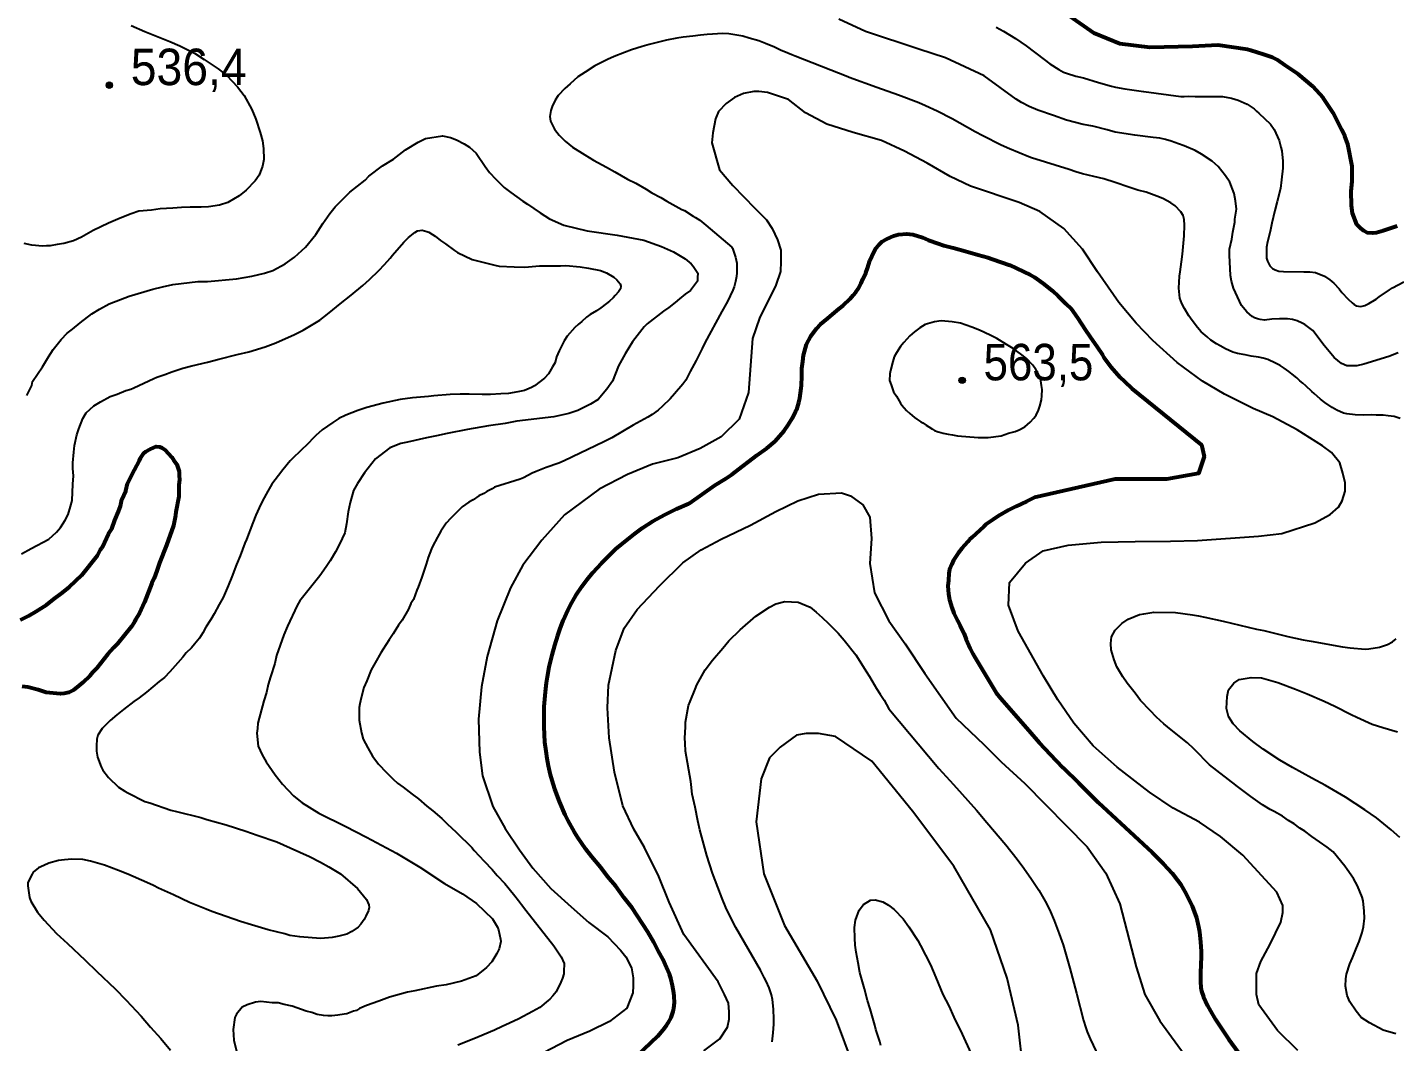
# Model space of a CAD drawing. Header units: metres. Extents: x 547833 to 556102, y 1844799 to 1850994.
# Drawn here: x 552035 to 552672, y 1847024 to 1847497 of the extents above; entities that cross this region are included whole.
import ezdxf

# ---------------------------------------------------------------- set-up
doc = ezdxf.new("R2010")
doc.units = ezdxf.units.M
doc.header["$LTSCALE"] = 6.8
for name, color, linetype, lineweight in [('1', 7, 'Continuous', 25), ('2', 7, 'Continuous', 53), ('5', 7, 'Continuous', 13)]:
    doc.layers.add(name, color=color, linetype=linetype, lineweight=lineweight)

msp = doc.modelspace()

# ---------------------------------------------------------------- hatches: boundary and pattern name
at = {"layer": '5'}
for points in [[(552074.44, 1847470.06, 1), (552071.44, 1847470.06, 1)], [(552472.13, 1847332.47, 1), (552469.13, 1847332.47, 1)]]:
    msp.add_hatch(color=256, dxfattribs=at).paths.add_polyline_path(points)

# ---------------------------------------------------------------- linework, layer by layer
at = {"layer": '1'}
for points in [[(552083.08, 1847497.84), (552089.43, 1847495.03), (552094.13, 1847493.17), (552101.23, 1847490.44), (552105.76, 1847488.37), (552112.65, 1847484.94), (552117.19, 1847482.02), (552123.71, 1847477.69), (552127.78, 1847474.61), (552132.79, 1847469.25), (552135.82, 1847465.29), (552139.44, 1847458.63), (552141.28, 1847454.25), (552143.32, 1847447.98), (552144.34, 1847444.08), (552144.83, 1847440.6), (552145.03, 1847435.46), (552144.43, 1847432.33), (552142.8, 1847428.13), (552140.9, 1847425.53), (552136.71, 1847421.13), (552133.57, 1847418.48), (552128.19, 1847415.39), (552124.31, 1847414.18), (552119.15, 1847413.31), (552115.81, 1847413.22), (552110.65, 1847413.21), (552106.67, 1847412.95), (552102.57, 1847412.77), (552096.6, 1847412.38), (552092.55, 1847411.82), (552086.78, 1847411.27), (552083.2, 1847410), (552078.06, 1847408.08), (552072.59, 1847405.74), (552068.96, 1847403.99), (552065.34, 1847402.24), (552060.04, 1847399.25), (552056.22, 1847397.48), (552051.78, 1847396.21), (552048.67, 1847395.76), (552045.3, 1847395.19), (552043.68, 1847395.1), (552041.77, 1847395.07), (552036.76, 1847395.46), (552033.31, 1847396.32)], [(552673.91, 1847345.35), (552669.6, 1847343.58), (552658.02, 1847340.06), (552654.73, 1847339.25), (552652.26, 1847339.25), (552650.07, 1847339.25), (552647.6, 1847340.33), (552644.04, 1847343.18), (552639.49, 1847348.67), (552634.18, 1847355.65), (552630.48, 1847358.5), (552629.25, 1847359.18), (552626.92, 1847360.26), (552624.73, 1847360.81), (552622.4, 1847361.08), (552620.35, 1847361.08), (552618.57, 1847361.08), (552615, 1847360.94), (552611.58, 1847360.53), (552609.66, 1847360.81), (552608.29, 1847361.08), (552606.92, 1847361.62), (552605.83, 1847362.3), (552603.36, 1847364.47), (552600.96, 1847367.36), (552597.21, 1847375.43), (552596.23, 1847378.76), (552595.73, 1847381.33), (552595.27, 1847390.79), (552595.35, 1847393.63), (552596.45, 1847398.21), (552596.89, 1847401.49), (552597.76, 1847406.24), (552597.8, 1847407.66), (552598.5, 1847412.19), (552598.05, 1847416.19), (552597.47, 1847419.56), (552595.46, 1847424.8), (552593.5, 1847427.81), (552589.98, 1847432.06), (552587.27, 1847434.59), (552582.24, 1847437.86), (552579.22, 1847439.54), (552574.11, 1847441.8), (552571.58, 1847442.72), (552568.17, 1847443.89), (552565.45, 1847444.67), (552562.78, 1847445.37), (552559.72, 1847445.63), (552551.1, 1847446.67), (552542.04, 1847448.07), (552538.27, 1847449.26), (552531.6, 1847450.94), (552527.07, 1847451.64), (552519.35, 1847453.8), (552513.29, 1847455.86), (552505.92, 1847458.43), (552501.89, 1847460.17), (552498.37, 1847461.92), (552495.85, 1847463.54), (552480.89, 1847474.38), (552462.91, 1847482.86), (552450.38, 1847486.77), (552425.53, 1847495.13), (552413.06, 1847500.86)], [(552486.46, 1847497), (552489.96, 1847495.14), (552495.58, 1847491.72), (552500.54, 1847488.33), (552508.89, 1847481.94), (552511.55, 1847480.04), (552515.66, 1847477.39), (552517.96, 1847476.17), (552519.32, 1847475.64), (552523.66, 1847474.25), (552527.19, 1847473.43), (552534.18, 1847471.28), (552540.33, 1847469.52), (552542.2, 1847469.1), (552546.56, 1847468.31), (552555.26, 1847467.07), (552555.33, 1847467.06), (552572.56, 1847464.7), (552574.16, 1847464.76), (552576.01, 1847464.85), (552579.25, 1847464.72), (552582.35, 1847464.7), (552585.07, 1847464.76), (552589.04, 1847464.71), (552592.01, 1847464.8), (552596.31, 1847464.05), (552599.28, 1847463.02), (552603.58, 1847461.15), (552606.79, 1847459.04), (552607.91, 1847457.92), (552609, 1847457.06), (552614.43, 1847451.84), (552616.07, 1847449.43), (552618.39, 1847444.24), (552619.24, 1847441.11), (552619.68, 1847439.42), (552620.1, 1847434.64), (552620.1, 1847431.29), (552619.6, 1847425.9), (552619.06, 1847421.88), (552617.53, 1847415.75), (552616.5, 1847411.67), (552615.07, 1847405.68), (552614.27, 1847401.87), (552613.08, 1847397.03), (552612.62, 1847394.49), (552612.62, 1847389.39)], [(552391.23, 1847484.19), (552389.4, 1847484.97), (552385.89, 1847486.43), (552383.14, 1847487.73), (552378.97, 1847489.49), (552375.87, 1847490.63), (552371.38, 1847491.98), (552368.3, 1847492.87), (552361.85, 1847494), (552359, 1847494.05), (552351.73, 1847493.59), (552348.66, 1847493.37), (552345.12, 1847492.84), (552340.58, 1847492.45), (552337.54, 1847491.98), (552332.7, 1847490.94), (552329.68, 1847490.23), (552324.73, 1847489.05), (552321.49, 1847488.06), (552316.47, 1847486.5), (552313.26, 1847485.27), (552308.39, 1847483.35), (552305.32, 1847482.01), (552300.87, 1847479.77), (552299.34, 1847478.98), (552294.83, 1847476.11), (552291.49, 1847473.87), (552287.77, 1847470.6), (552285.41, 1847468.47), (552282.32, 1847465.15), (552280.83, 1847463), (552279.42, 1847460.11), (552278.77, 1847458.18), (552278.34, 1847455.4), (552278.7, 1847453.33), (552280.61, 1847449.58), (552282.79, 1847446.73), (552285.47, 1847443.94), (552289.01, 1847441.11), (552294.62, 1847437.54), (552298.73, 1847435.15), (552304.81, 1847431.87), (552308.65, 1847429.71), (552314.61, 1847426.29), (552318.43, 1847424.37), (552323.33, 1847421.58), (552326, 1847419.9), (552330.08, 1847417.76), (552332.89, 1847415.97), (552339.89, 1847412.17), (552341.2, 1847411.58), (552345.2, 1847409.06), (552346.26, 1847408.43), (552348.28, 1847407.05), (552351.14, 1847404.77), (552363.19, 1847394.55), (552363.47, 1847394.05), (552364.22, 1847392.17), (552364.93, 1847389.92), (552365.5, 1847387.03), (552365.61, 1847385.24), (552365.53, 1847382.58), (552365.38, 1847380.93), (552364.99, 1847378.58), (552364.27, 1847376.05)], [(552626.71, 1847333.62), (552624.53, 1847335.35), (552623.03, 1847336.55), (552620.75, 1847338.15), (552618.87, 1847339.42), (552616.77, 1847340.42), (552613.23, 1847342.13), (552611.05, 1847342.75), (552608.76, 1847343.23), (552605.36, 1847343.72), (552602.56, 1847344.39), (552599.02, 1847344.98), (552596.84, 1847345.6), (552593.44, 1847347.2), (552590.93, 1847348.53), (552589.22, 1847349.45), (552586.66, 1847351.26), (552584.89, 1847352.67), (552582.13, 1847355.09), (552580.41, 1847357.13), (552577.82, 1847360.3), (552576.32, 1847362.61), (552574.33, 1847365.98), (552573.07, 1847368.32), (552572.17, 1847370.82), (552571.64, 1847375.47), (552572.01, 1847380.97), (552572.28, 1847382.98), (552572.97, 1847387.77), (552573.32, 1847391.28), (552573.85, 1847396.42), (552574.09, 1847399.8), (552574.27, 1847404.77), (552574.1, 1847407.36), (552573.63, 1847409.29), (552572.57, 1847411.03), (552569.9, 1847413.82), (552567.88, 1847415.21), (552564.18, 1847417.27), (552561.45, 1847418.32), (552556.42, 1847420.11), (552552.58, 1847421.16), (552548.33, 1847422.54), (552542.02, 1847424.67), (552536.73, 1847426.43), (552532.03, 1847427.51), (552526.8, 1847428.77), (552523.72, 1847429.66), (552520.51, 1847430.66), (552502.99, 1847436.16), (552501.69, 1847436.63), (552492.75, 1847440.34), (552488.77, 1847442.07), (552480.22, 1847446.37), (552476.65, 1847448.26), (552465.95, 1847454.32), (552458.94, 1847457.86), (552453.54, 1847460.45), (552450.37, 1847461.78), (552440.98, 1847465.39), (552430.79, 1847468.9), (552417.9, 1847473.64), (552417.29, 1847473.9), (552392.78, 1847483.62), (552391.23, 1847484.19)], [(552606.32, 1847319.37), (552592.96, 1847326.04), (552582.65, 1847332.15), (552570.89, 1847340.82), (552559.6, 1847350.97), (552551.8, 1847359.05), (552543.68, 1847368.78), (552533.76, 1847382.99), (552526.83, 1847393.64), (552518.09, 1847403.17), (552506.92, 1847411.13), (552497.22, 1847415.35), (552474.54, 1847422.92), (552465.06, 1847427.43), (552454.36, 1847433.62), (552443.71, 1847439.3), (552433.01, 1847444.32), (552419.86, 1847448.03), (552407.47, 1847451.82), (552397.51, 1847457.19), (552389.66, 1847463.44), (552379.93, 1847466.67), (552375.88, 1847467.14), (552373.5, 1847467.14), (552368.74, 1847466.2), (552364.45, 1847464.31), (552360.64, 1847461.48), (552357.06, 1847457.71), (552355.63, 1847454.41), (552354.44, 1847447.8), (552353.96, 1847443.09), (552357.54, 1847430.57), (552363.73, 1847423.26), (552373.98, 1847412.65), (552379.46, 1847407.23), (552382.08, 1847403.22), (552384.46, 1847398.03), (552386.13, 1847393.08), (552386.13, 1847387.89), (552385.89, 1847383.17), (552383.74, 1847376.81), (552376.14, 1847361.48), (552372.94, 1847351.9), (552370.97, 1847326.86), (552366.66, 1847314.42), (552358.24, 1847306.19), (552348.48, 1847300.67), (552338.05, 1847296.37), (552326.31, 1847293.35), (552314.63, 1847288.65), (552301.39, 1847281.69), (552285.19, 1847269.85), (552274.58, 1847257.99), (552265.77, 1847246.34), (552259.95, 1847235.81), (552253.77, 1847220.43), (552249.16, 1847203.79), (552246.48, 1847189.59), (552245.06, 1847174.62), (552245.64, 1847159.22), (552247.03, 1847148.08), (552251.77, 1847133.8), (552257.61, 1847123.55), (552264.18, 1847113.65), (552270.48, 1847105.14), (552278.82, 1847095.69), (552288.25, 1847087.01), (552296.48, 1847079.76), (552305.42, 1847073.11), (552311.34, 1847066.93), (552313.77, 1847063.71), (552316.49, 1847058.61), (552317.3, 1847054.05), (552317.3, 1847050.29), (552317.03, 1847047.07), (552314.25, 1847039.83), (552306.13, 1847033.57), (552297.02, 1847029.16), (552286.48, 1847024.71), (552275.43, 1847019.04)], [(552034.48, 1847325.36), (552036.78, 1847330.07), (552037.17, 1847331.94), (552041.86, 1847338.74), (552044.56, 1847343.5), (552046.82, 1847346.79), (552050.54, 1847351.46), (552053.24, 1847354.4), (552055.85, 1847356.31), (552059.35, 1847359.34), (552064.76, 1847363.39), (552068.35, 1847365.62), (552072.92, 1847368.16), (552078.15, 1847370.17), (552082.23, 1847371.64), (552093.19, 1847374.91), (552097.72, 1847376.03), (552102.64, 1847377.19), (552114.23, 1847378.5), (552118.67, 1847378.6), (552132.29, 1847379.74), (552139.44, 1847380.96), (552145.34, 1847382.43), (552149.24, 1847383.69), (552154.97, 1847386.76), (552159.26, 1847389.88), (552164.4, 1847394.51), (552169.19, 1847400.51), (552172.46, 1847405.54), (552175.78, 1847410.16), (552178.26, 1847413.27), (552182.42, 1847417.59), (552185.17, 1847420.13), (552192.22, 1847425.78), (552194.03, 1847427.6), (552200.37, 1847432.37), (552205.47, 1847435.58), (552211.05, 1847439.85), (552216.9, 1847443.55), (552220.36, 1847445.15), (552228.31, 1847446.46), (552232.04, 1847445.67), (552234.79, 1847444.56), (552238.44, 1847442.75), (552240.84, 1847441.2), (552244, 1847438.32), (552248.14, 1847432.12), (552250.28, 1847429.33), (552253.26, 1847426.22), (552257.13, 1847422.42), (552260.24, 1847419.94), (552265.76, 1847415.91), (552267.93, 1847414.54), (552273.85, 1847410.55), (552278.2, 1847407.81), (552284.83, 1847404.72), (552295.84, 1847402.12), (552309.83, 1847400.07), (552322.22, 1847397.83), (552330.44, 1847394.92)], [(552093.74, 1847333.29), (552095.16, 1847333.95), (552098.85, 1847335.23), (552102.06, 1847336.46), (552107.2, 1847338.16), (552111.41, 1847339.26), (552118.78, 1847340.96), (552124.08, 1847342.31), (552132.51, 1847344.5), (552137.95, 1847345.74), (552145.62, 1847348.1), (552150.62, 1847349.9), (552159.34, 1847353.87), (552163.34, 1847355.81), (552171.11, 1847360.53), (552174.64, 1847363.29), (552177.14, 1847365.3), (552180.53, 1847368.17), (552185.77, 1847372.23), (552191.09, 1847376.68), (552194.24, 1847379.52), (552198.61, 1847383.61), (552201.27, 1847386.39), (552203.91, 1847389.41), (552204.99, 1847390.77), (552210.26, 1847396.83), (552212.48, 1847399.06), (552215.44, 1847401.38), (552216.72, 1847402.14), (552218.79, 1847402.5), (552220.96, 1847401.88), (552222, 1847401.5), (552223.6, 1847400.45), (552224.94, 1847399.61), (552227.39, 1847397.65), (552229.68, 1847396.05), (552233.88, 1847392.93), (552235.35, 1847391.98), (552242.16, 1847388.79), (552244.06, 1847388.38), (552252.74, 1847386.15), (552254.79, 1847385.63), (552261.75, 1847385.43), (552266.73, 1847385.25), (552273.61, 1847385.78), (552283.27, 1847385.89), (552285.85, 1847386.06), (552292.49, 1847385.44), (552296.41, 1847384.77), (552301.99, 1847383.67), (552304.85, 1847382.51), (552308.17, 1847380.53), (552309.67, 1847379.33), (552311.12, 1847377.52), (552311.5, 1847376.32), (552311.39, 1847375.07), (552310.31, 1847373.7), (552308.76, 1847372.04), (552307.89, 1847370.95), (552306.21, 1847369.4), (552304.85, 1847368.25), (552302.11, 1847366.21), (552300.15, 1847364.87), (552297.25, 1847363.18), (552295.54, 1847361.87)], [(552330.44, 1847394.92), (552336, 1847392.31), (552341.42, 1847389.08), (552344.31, 1847386.78), (552345.24, 1847385.67), (552347.43, 1847382.48), (552347.25, 1847380.44), (552347.26, 1847378.62), (552343.89, 1847374.39), (552341.46, 1847372.7), (552338.89, 1847370.39), (552336.85, 1847368.74), (552333.88, 1847366.38), (552331.44, 1847364.69), (552323.82, 1847358.77), (552322.36, 1847357.39), (552316.87, 1847350.49), (552313.46, 1847344.85), (552310.45, 1847339.25), (552307.63, 1847332.05), (552305.02, 1847328.31), (552300.9, 1847323.6), (552297.31, 1847321.37), (552291.36, 1847318.47), (552287.28, 1847317), (552280.18, 1847315.39), (552263.01, 1847313.44), (552257.46, 1847312.4), (552249.69, 1847311.32), (552239.97, 1847309.61), (552230.48, 1847307.73), (552225.55, 1847306.56), (552220.8, 1847305.62), (552211.93, 1847303.6), (552208.96, 1847303.06), (552203.72, 1847301.05), (552197.03, 1847295.85), (552191.89, 1847289.4), (552188.62, 1847284.37), (552186.76, 1847281.13), (552185.18, 1847275.49), (552184.25, 1847271.13), (552183.47, 1847265.58), (552182.72, 1847261.45), (552180.29, 1847256.12), (552178.48, 1847252.47), (552175.91, 1847248.34), (552174.01, 1847245.49), (552171.05, 1847241.32), (552161.84, 1847229.75), (552160.47, 1847227.57), (552156.09, 1847217.97), (552154.33, 1847213.93), (552150.97, 1847204.25), (552150.18, 1847200.51), (552148.07, 1847194.21), (552147.05, 1847190.65), (552146.26, 1847186.92), (552145.07, 1847183.14), (552142.21, 1847172.71), (552142.08, 1847170.26), (552141.73, 1847168), (552142.41, 1847162.01), (552144.28, 1847157.97), (552146.07, 1847154.73), (552150.21, 1847148.53), (552153.72, 1847144.27), (552158.8, 1847138.78), (552162.8, 1847135.59), (552170.62, 1847130.81), (552182.85, 1847124.72), (552192.94, 1847119.59), (552206.94, 1847112.07), (552217.78, 1847105.61), (552229.17, 1847098), (552237.61, 1847093.09), (552244.19, 1847088.58), (552251.67, 1847081.54), (552253.94, 1847077.55), (552254.47, 1847076.39), (552255.37, 1847072.05), (552255.51, 1847070.85), (552254.67, 1847067.52), (552253.7, 1847065.38), (552251.31, 1847061.47), (552248.79, 1847058.76), (552243.96, 1847054.97), (552237.17, 1847052.38), (552230.07, 1847050.77), (552225.5, 1847050.05), (552215.43, 1847047.89), (552212.05, 1847047.31), (552203.62, 1847044.94), (552198.57, 1847043.15), (552192.93, 1847041.1), (552189.65, 1847039.71), (552188.14, 1847038.73), (552186.77, 1847038.38), (552183.66, 1847037.21), (552182.46, 1847037.08), (552179.49, 1847036.54)], [(552612.62, 1847389.39), (552613, 1847388.06), (552614.09, 1847385.78), (552615.37, 1847384.63), (552616.53, 1847383.94), (552618.26, 1847383.36), (552620.44, 1847383.17), (552629.93, 1847383.05), (552632.75, 1847383.05), (552635.38, 1847382.67), (552639.56, 1847381.06), (552642.12, 1847379.24), (552644.03, 1847377.72), (552646.43, 1847375.15), (552647.74, 1847373.43), (552650.57, 1847370.28), (552652.51, 1847368.52), (552653.46, 1847367.76), (552654.52, 1847367.14), (552655.53, 1847367), (552656.54, 1847366.87), (552658.47, 1847367.34), (552660.34, 1847368.29), (552663.71, 1847370.29), (552665.07, 1847371.43), (552669.9, 1847374.71), (552671.29, 1847375.61), (552676.56, 1847378.31)], [(552364.27, 1847376.05), (552363.69, 1847374.51), (552361.16, 1847369.27), (552358.51, 1847364.57), (552350.58, 1847349.91), (552349.42, 1847347.3), (552346.63, 1847341.65), (552343.78, 1847336.56), (552341.72, 1847332.58), (552340.35, 1847330.66), (552336.55, 1847326.11), (552334.41, 1847323.85), (552330.94, 1847320.38), (552328.95, 1847318.62), (552326.12, 1847316.57), (552324.08, 1847315.28), (552317.22, 1847311.54), (552307.2, 1847305.7), (552303.59, 1847303.83), (552285.08, 1847294.89), (552282.59, 1847293.89), (552276.59, 1847291.79), (552271.98, 1847289.96), (552270.18, 1847289.16), (552266.13, 1847287.03), (552264.48, 1847286.35), (552252.55, 1847282.65), (552251.52, 1847281.91), (552248.94, 1847280.63), (552247.55, 1847279.73), (552245.32, 1847278.61), (552242.55, 1847276.81), (552240.57, 1847275.72), (552237.47, 1847273.51), (552235.46, 1847271.54), (552232.13, 1847268.19), (552230.04, 1847265.84), (552227.6, 1847262.22), (552225.94, 1847259.31), (552223.69, 1847255.08), (552223.21, 1847253.91), (552221.56, 1847249.88), (552220.67, 1847246.81), (552219.56, 1847243.46), (552218.75, 1847240.76), (552217.04, 1847236.11), (552216.34, 1847234.67), (552214.72, 1847230.39), (552213.58, 1847228.4), (552212.39, 1847225.79), (552209.49, 1847220.75), (552207.78, 1847218.32), (552205.26, 1847214.32), (552203.47, 1847211.51), (552200.62, 1847207.1), (552199.56, 1847205.49), (552196.88, 1847200.73), (552195.01, 1847197.54), (552192.98, 1847192.47), (552191.6, 1847189.34), (552190.42, 1847184.5), (552189.74, 1847181.69), (552189.45, 1847179.93), (552189.49, 1847174.1), (552190.53, 1847168.15)], [(552295.54, 1847361.87), (552293.28, 1847359.87), (552291.57, 1847358.57), (552290, 1847357.15), (552286.5, 1847353.03), (552285.01, 1847350.88), (552282.68, 1847346.28), (552281.51, 1847343.42), (552280.81, 1847340.86), (552279.56, 1847338.73), (552277.69, 1847335.55), (552275.82, 1847333.48), (552271.15, 1847329.85), (552269.74, 1847329.19), (552266.56, 1847327.71), (552263.4, 1847327.11), (552259.03, 1847326.37), (552255.57, 1847326.22), (552250.65, 1847325.91), (552246.81, 1847325.85), (552240.72, 1847326.03), (552236.5, 1847326.04), (552231.93, 1847325.9), (552224.31, 1847325.28), (552221.76, 1847324.87), (552214.39, 1847324.28), (552208.65, 1847323.51), (552200.65, 1847321.86), (552193.07, 1847319.88), (552188.77, 1847318.4), (552183.31, 1847316.3), (552180.02, 1847314.68), (552177.25, 1847312.88), (552172.2, 1847309.33), (552169.27, 1847306.77), (552168.05, 1847305.52), (552165.6, 1847303.01), (552162.02, 1847299.63), (552158.57, 1847296.14), (552157.35, 1847294.88), (552153.85, 1847290.77), (552151.79, 1847288.18), (552148.78, 1847284.12), (552146.8, 1847280.8), (552144.33, 1847276.3), (552142.85, 1847273.03), (552141.25, 1847269.63), (552139.92, 1847266.01), (552136.95, 1847258.36), (552136.16, 1847256.53), (552133.97, 1847250.71), (552132.32, 1847246.68), (552130.13, 1847240.85), (552128.37, 1847236.68), (552126.02, 1847231.21), (552124.15, 1847228.02), (552121.79, 1847223.67), (552120.35, 1847221.02), (552117.91, 1847217.4), (552116.48, 1847214.76), (552115.01, 1847212.36), (552112.73, 1847209.5), (552111.32, 1847207.73), (552108.85, 1847205.46), (552107.23, 1847203.42)], [(552488.79, 1847306.63), (552492.22, 1847307.81), (552495.39, 1847308.67), (552497.19, 1847309.37), (552499.79, 1847310.85), (552501.16, 1847311.89), (552502.41, 1847313.02), (552504.08, 1847314.9), (552505.12, 1847316.2), (552506.24, 1847318.5), (552506.91, 1847320.46), (552507.67, 1847323.41), (552507.86, 1847325.22), (552507.92, 1847328.19), (552507.69, 1847330.14), (552507.14, 1847333.25), (552506.31, 1847335.33), (552504.99, 1847337.46), (552503.57, 1847339.47), (552500.63, 1847342.7), (552498.46, 1847344.43), (552494.37, 1847347.33), (552491.39, 1847349.17), (552486.82, 1847351.92), (552483.67, 1847353.54), (552478.76, 1847355.85), (552475.13, 1847357.32), (552469.79, 1847359.09), (552466.05, 1847359.75), (552460.86, 1847360.16), (552457.73, 1847359.8), (552453.44, 1847358.42), (552450.84, 1847356.94), (552448.47, 1847355.09), (552446.31, 1847353.26), (552443.4, 1847350.06), (552441.93, 1847348.22), (552439.98, 1847345.32), (552439.01, 1847343.43), (552438.37, 1847341.28), (552437.16, 1847337.09), (552436.84, 1847335.57), (552436.8, 1847332.4), (552437.52, 1847330.4), (552438.68, 1847327.17), (552440.01, 1847325.05), (552441.95, 1847321.9), (552442.56, 1847320.88), (552444.71, 1847318.46), (552446.17, 1847316.94), (552448.34, 1847315.21), (552449.43, 1847314.34), (552451.35, 1847313.17), (552452.3, 1847312.59), (552453.8, 1847311.57), (552455.09, 1847310.73), (552456.78, 1847309.73), (552457.74, 1847309.15), (552459.5, 1847308.46), (552460.63, 1847308.09), (552461.84, 1847307.83), (552464.17, 1847307.4), (552466.19, 1847307.04), (552468.51, 1847306.61), (552478.15, 1847305.78)], [(552032.05, 1847251.66), (552036.5, 1847254.12), (552044.74, 1847258.47), (552048.35, 1847261.73), (552050.21, 1847263.9), (552052.3, 1847267.31), (552053.68, 1847269.99), (552054.79, 1847273.69), (552055.62, 1847276.41), (552055.9, 1847284.03), (552056.26, 1847287.97), (552055.88, 1847291.39), (552055.98, 1847293.99), (552056.4, 1847298.99), (552056.67, 1847302.12), (552057.74, 1847307.05), (552058.71, 1847309.89), (552060.57, 1847314.69), (552062.19, 1847317.27), (552065.65, 1847320.57), (552068.79, 1847322.39), (552073.34, 1847324.87), (552076.68, 1847326), (552080.64, 1847327.74), (552082.92, 1847328.37), (552084.34, 1847329.03), (552093.74, 1847333.29)], [(552674.85, 1847314.65), (552672.02, 1847315.57), (552669.24, 1847316), (552666.99, 1847316.24), (552663.64, 1847316.23), (552661.52, 1847316.36), (552657.82, 1847316.19), (552653.96, 1847316.37), (552650.06, 1847316.8), (552648.4, 1847317.23), (552645.41, 1847318.5), (552643.15, 1847319.86), (552639.8, 1847322.08), (552637.75, 1847323.71), (552634.73, 1847326.34), (552633.64, 1847327.21), (552630.86, 1847329.87), (552629.47, 1847331.2), (552628.1, 1847332.29), (552626.71, 1847333.62)], [(552627.11, 1847020.19), (552617.74, 1847029.52), (552609.05, 1847041.44), (552607.85, 1847046.18), (552607.85, 1847049.44), (552607.85, 1847053), (552607.85, 1847055.96), (552609.95, 1847061.59), (552614.23, 1847069.66), (552619.23, 1847079.96), (552620.13, 1847084.4), (552620.13, 1847087.66), (552617.43, 1847093.89), (552601.48, 1847111.09), (552591.14, 1847119.79), (552581.28, 1847126.47), (552569.09, 1847133.14), (552557.99, 1847140.59), (552542.91, 1847152.13), (552531.77, 1847162.17), (552522.65, 1847172.7), (552515.18, 1847183.54), (552508.6, 1847194.62), (552496.75, 1847215.49), (552492.25, 1847227.71), (552492.74, 1847238.29), (552500.16, 1847247.32), (552508.47, 1847253.06), (552520.13, 1847255.69), (552535.43, 1847257.03), (552551.37, 1847257.41), (552567.74, 1847257.44), (552580.42, 1847257.84), (552608.9, 1847259.9), (552619.68, 1847261.12), (552635.13, 1847266.03), (552642.31, 1847270), (552646.11, 1847273.35), (552647.8, 1847276.27), (552649.28, 1847280.87), (552649.28, 1847284.63), (552648.22, 1847289.23), (552646.74, 1847294.04), (552642.94, 1847298.84), (552638.69, 1847301.99), (552626.81, 1847309.35), (552615.59, 1847315.49), (552606.32, 1847319.37)], [(552478.15, 1847305.78), (552482.78, 1847305.78), (552488.79, 1847306.63)], [(552371.95, 1847265.03), (552383.71, 1847271.3), (552394.05, 1847276.37), (552403.71, 1847279.41), (552414.35, 1847280.03), (552418.63, 1847278.62), (552424.33, 1847274.39), (552427.54, 1847268.74), (552428.39, 1847258.82), (552427.64, 1847247.05), (552429.84, 1847233.39), (552436.51, 1847220.38), (552444.09, 1847209.68), (552453.19, 1847195.9), (552467.78, 1847174.95), (552480.72, 1847162.77), (552488.78, 1847154.72), (552499.81, 1847144.54), (552529.01, 1847114.98), (552537.68, 1847102.71), (552544.09, 1847088.5), (552551.71, 1847059.09), (552555.9, 1847046.19), (552562.75, 1847033.97), (552578.42, 1847012.62)], [(552350.23, 1847019.98), (552357.66, 1847025.5), (552361.21, 1847030.97), (552362.02, 1847034.73), (552362.02, 1847038.22), (552361.75, 1847042.24), (552359.85, 1847046.27), (552356.87, 1847052.17), (552340.84, 1847074.16), (552333.94, 1847089.23), (552329.21, 1847101.17), (552322.48, 1847114.69), (552317.47, 1847123.35), (552312.48, 1847134.09), (552308.48, 1847149.87), (552306.03, 1847165.83), (552305.22, 1847179.77), (552305.71, 1847190.35), (552309.07, 1847206.58), (552313.1, 1847216.91), (552319.12, 1847225.65), (552329.56, 1847236.71), (552340.43, 1847247.42), (552348.97, 1847253.46), (552358.28, 1847258.41), (552371.95, 1847265.03)], [(552381.98, 1847024.14), (552382.58, 1847028.29), (552382.87, 1847032.35), (552382.89, 1847034.76), (552382.68, 1847039.41), (552382.13, 1847043.88), (552381.69, 1847046.04), (552380.64, 1847049.36), (552379.28, 1847052.41), (552378.39, 1847054.18), (552376.54, 1847057.55), (552365.1, 1847077.52), (552362.47, 1847082.56), (552360.51, 1847086.72), (552358.68, 1847090.99), (552356.63, 1847096.21), (552354.25, 1847102.8), (552351.65, 1847110.95), (552348.36, 1847122.94), (552347.32, 1847127.24), (552346.09, 1847133.54), (552344.8, 1847139.62), (552344.28, 1847144.04), (552344.16, 1847145.48), (552341.62, 1847159.61), (552341.45, 1847163.31), (552341.3, 1847165.65), (552341.56, 1847171.01), (552341.7, 1847173.13), (552343.04, 1847180.97), (552343.82, 1847182.8), (552346.15, 1847188.51), (552346.91, 1847190.58), (552350.84, 1847197.48), (552354.28, 1847202.08), (552358.98, 1847207.69), (552361.82, 1847210.99), (552367.06, 1847216.17), (552374.39, 1847222.58), (552380.86, 1847226.79), (552383.8, 1847228.23), (552388.01, 1847229.33), (552394.24, 1847229.05), (552399.71, 1847226.69), (552402.57, 1847224.41), (552405.33, 1847222), (552408.38, 1847219.12), (552412.85, 1847214.67), (552415.58, 1847211.38), (552421.06, 1847204.57), (552426.06, 1847196.58), (552427.42, 1847194.38), (552430.65, 1847188.92), (552432.45, 1847186.15), (552434.25, 1847183.38), (552436.43, 1847179.41), (552459.77, 1847151.51), (552459.79, 1847151.49), (552466.6, 1847144.05), (552477.26, 1847132.13), (552482.17, 1847126.42), (552490.93, 1847116), (552496.35, 1847109.24), (552499.42, 1847105.08), (552503.03, 1847099.91), (552506.39, 1847094.84), (552508.78, 1847090.89), (552509.97, 1847088.7), (552511.88, 1847084.72), (552513.57, 1847080.73), (552515.94, 1847074.5), (552517.7, 1847069.3), (552519.36, 1847063.94), (552520.91, 1847058.51), (552523.91, 1847046.85), (552527.3, 1847034.07), (552528.3, 1847030.64), (552528.94, 1847028.81), (552530.27, 1847025.61), (552534.41, 1847016.99)], [(552650.17, 1847045.71), (552649.43, 1847050.09), (552649.53, 1847053.57), (552649.91, 1847055.72), (552651.47, 1847060.49), (552652.64, 1847063.35), (552654.59, 1847068.03), (552655.75, 1847070.89), (552657.13, 1847075.13), (552657.83, 1847077.69), (552658.23, 1847081.83), (552658.11, 1847085.04), (552657.56, 1847089.93), (552657.12, 1847091.62), (552655.04, 1847096.84), (552653.15, 1847100.34), (552650.21, 1847104.47), (552649.03, 1847106.08), (552643.64, 1847112.71), (552640.83, 1847114.82), (552633.76, 1847119.84), (552630.47, 1847122.3), (552628.16, 1847123.81), (552625.48, 1847125.72), (552622.87, 1847127.33), (552619.95, 1847129.33), (552616.21, 1847131.58), (552614.27, 1847132.5), (552610.73, 1847134.61), (552605.21, 1847138.51), (552598.48, 1847143.6), (552598.22, 1847143.81), (552585.92, 1847153.22), (552583.39, 1847155.9), (552581.56, 1847157.8), (552578.75, 1847160.71), (552575.7, 1847163.59), (552572.02, 1847166.52), (552566.43, 1847170.96), (552564.66, 1847172.38), (552561.34, 1847175.47), (552558.26, 1847178.59), (552553.76, 1847183.29), (552551.27, 1847186.6), (552547.51, 1847191.38), (552545.57, 1847194.26), (552542.81, 1847198.91), (552541.45, 1847202.22), (552540.05, 1847206.9), (552539.96, 1847209.86), (552540.23, 1847212.99), (552541.99, 1847216.04), (552545.11, 1847219.12), (552548.1, 1847221.2), (552553.31, 1847223.28), (552555.38, 1847223.63), (552560, 1847224.41), (552570.18, 1847224.32), (552577.99, 1847223.22), (552580.9, 1847222.68), (552583.81, 1847222.15), (552592.33, 1847220.26), (552607.87, 1847216.57), (552611.3, 1847215.84), (552622.52, 1847213.15)], [(552622.52, 1847213.15), (552629.65, 1847211.48), (552633.43, 1847210.91), (552647.99, 1847208.22), (552651.64, 1847207.77), (552658.52, 1847207.19), (552660.24, 1847207.38), (552665.24, 1847208.07), (552668.94, 1847209.36), (552671.27, 1847210.62), (552672.98, 1847211.92)], [(552107.23, 1847203.42), (552104.92, 1847200.8), (552101.17, 1847196.66), (552098.62, 1847194.02), (552096.23, 1847192.13), (552090.25, 1847187.14), (552086.83, 1847184.52), (552084.31, 1847182.75), (552079.63, 1847179.12), (552076.46, 1847176.53), (552073.28, 1847173.94), (552069.62, 1847170.18), (552067.61, 1847167.1), (552067.07, 1847165.3), (552066.94, 1847162.06), (552066.97, 1847159.59), (552067.41, 1847156.79), (552069.17, 1847152.27), (552069.96, 1847150.75), (552072.58, 1847147.33), (552077.29, 1847142.91), (552080.24, 1847141.01), (552081.57, 1847140.17), (552089.58, 1847136.24), (552091.89, 1847135.51), (552101.69, 1847132.16), (552104.25, 1847131.46), (552115.6, 1847128.65), (552118.43, 1847127.74), (552127.39, 1847125.28), (552136.64, 1847122.36), (552141.82, 1847120.47), (552151.1, 1847117.31), (552157.23, 1847114.66), (552166.24, 1847110.59), (552171.5, 1847107.97), (552175.34, 1847105.8), (552180.68, 1847102.44), (552188.64, 1847095.65), (552192.81, 1847090.55), (552193.96, 1847088.08), (552194.1, 1847086.85), (552193.77, 1847085.33), (552192.58, 1847082.71), (552191.77, 1847081.13), (552190.28, 1847078.98), (552188.95, 1847077.59), (552186.07, 1847075.65), (552183.73, 1847074.4), (552180.01, 1847073.36), (552176.85, 1847072.75), (552171.58, 1847072.28), (552167.58, 1847072.57), (552161.81, 1847073.15), (552157.15, 1847073.74), (552154.84, 1847074.47), (552147.06, 1847076.44), (552139.24, 1847078.65), (552134.1, 1847080.3), (552120.68, 1847084.98), (552118.09, 1847085.92), (552110.41, 1847089.14), (552102.95, 1847092.64), (552095.9, 1847095.8), (552093.53, 1847097.02)], [(552674.72, 1847119.4), (552670.68, 1847122.96), (552663.83, 1847128.58), (552658.43, 1847132.37), (552649.46, 1847138.14), (552640.05, 1847143.57), (552633.72, 1847147.06), (552624.75, 1847151.97), (552618.81, 1847155.51), (552610.97, 1847160.55), (552606.26, 1847164.12), (552600.06, 1847169.06), (552597.01, 1847172.35), (552594.8, 1847175.83), (552593.92, 1847179.45), (552594.24, 1847185.04), (552594.84, 1847188.16), (552597.25, 1847191.4), (552599.74, 1847193.02), (552605.46, 1847193.96), (552610.16, 1847193.82), (552617.87, 1847191.63), (552626.06, 1847188.55), (552631.48, 1847186.29), (552639.5, 1847183), (552644.45, 1847180.59), (552651.97, 1847176.67), (552654.68, 1847175.54), (552661.84, 1847172.24), (552666.8, 1847170.7), (552673.62, 1847168.7)], [(552190.53, 1847168.15), (552191.36, 1847165.27), (552193.43, 1847161.16), (552195.73, 1847157.33), (552197.64, 1847154.7), (552198.51, 1847153.56), (552202.16, 1847149.76), (552205.24, 1847146.64), (552207.32, 1847144.76), (552210.01, 1847142.84), (552214.1, 1847139.58), (552217.07, 1847137.44), (552221.05, 1847134.05), (552223.78, 1847131.88), (552228.03, 1847128.27), (552230.54, 1847125.83), (552234.71, 1847121.84), (552237.21, 1847119.39), (552239.59, 1847117.06), (552241.96, 1847114.72), (552243.1, 1847113.37), (552247.77, 1847108.32), (552251.42, 1847104.52), (552253.85, 1847101.69), (552257.37, 1847098), (552259.38, 1847095.5), (552262.11, 1847092.22), (552263.72, 1847090.04), (552265.17, 1847088.22), (552267.21, 1847085.48), (552280.16, 1847068.98), (552283.64, 1847063.81), (552285.09, 1847060.65), (552284.87, 1847056.96), (552284.87, 1847055.79), (552284.24, 1847053.77), (552283.45, 1847051.98), (552281.31, 1847047.54), (552279.79, 1847045.63), (552278.35, 1847044.1), (552277.56, 1847043.39), (552273.71, 1847040.23), (552270.34, 1847038.23), (552263.9, 1847034.9), (552259.55, 1847032.8), (552256.13, 1847031.29), (552252.59, 1847029.65), (552244.79, 1847026.29), (552242.89, 1847025.58), (552235.42, 1847022.62)], [(552499.03, 1847011.19), (552496.81, 1847031.89), (552491.66, 1847053.79), (552483.89, 1847076.41), (552466.82, 1847105.98), (552447.53, 1847131.61), (552428.49, 1847154.98), (552411.51, 1847166.43), (552403.67, 1847167.84), (552397.97, 1847167.84), (552393.33, 1847167.14), (552385.85, 1847161.49), (552380.86, 1847156.55), (552376.94, 1847146.67), (552374.53, 1847126.76), (552378.18, 1847102.41), (552387.77, 1847078.34), (552403.02, 1847052.51), (552411.81, 1847034.32), (552419.24, 1847014.72)], [(552093.53, 1847097.02), (552090.39, 1847098.4), (552081.65, 1847102.25), (552077.24, 1847103.98), (552070.76, 1847106.47), (552064.23, 1847108.33), (552060.66, 1847109.16), (552055.44, 1847109.32), (552052.12, 1847109.06), (552049.32, 1847108.62), (552044.75, 1847107.36), (552042.39, 1847106.35), (552039.92, 1847105.2), (552037.42, 1847103.18), (552036.9, 1847102.26), (552034.98, 1847098.44), (552034.9, 1847096.95), (552035.65, 1847091.45), (552036.33, 1847089.8), (552039.53, 1847084.58), (552042.55, 1847080.83), (552048.34, 1847074.67), (552053.46, 1847069.92), (552061.64, 1847062.29), (552067.2, 1847056.97), (552075.68, 1847048.89), (552080.86, 1847043.65), (552087.78, 1847036.13), (552092.2, 1847031.05), (552097.03, 1847025.65), (552101.48, 1847020.32)], [(552432.78, 1847022.43), (552432.32, 1847024.36), (552430.32, 1847029.96), (552429.85, 1847031.89), (552427.74, 1847039.59), (552426.56, 1847043.42), (552425.08, 1847048.83), (552422.97, 1847056.53), (552422.09, 1847061.01), (552421.29, 1847065.88), (552420.79, 1847069.17), (552420.54, 1847072.49), (552420.47, 1847077.44), (552420.96, 1847080.84), (552422.66, 1847085.5), (552424.58, 1847088.2), (552427.95, 1847090.19), (552430.05, 1847090.3), (552433.61, 1847089.47), (552436.28, 1847087.79), (552438.98, 1847085.86), (552443.07, 1847081.49), (552445.85, 1847077.71), (552449.92, 1847071.36), (552451.18, 1847069.02), (552455.8, 1847060), (552458.31, 1847054.21), (552461.7, 1847046.17), (552464.41, 1847040.89), (552466.73, 1847035.7), (552470.61, 1847027.71), (552474.71, 1847018.88)], [(552672.9, 1847027.83), (552666.99, 1847029.64), (552660.54, 1847033), (552656.78, 1847035.55), (552654.35, 1847038.38), (552651.38, 1847042.75), (552650.17, 1847045.71)], [(552179.49, 1847036.54), (552176.69, 1847036.22), (552174.87, 1847036.22), (552172.83, 1847036.39), (552169.94, 1847036.87), (552167.41, 1847037.8), (552164.7, 1847038.5), (552158.17, 1847040.8), (552154.44, 1847041.59), (552151.73, 1847042.29), (552148.89, 1847042.38), (552143.56, 1847042.99), (552141.16, 1847042.71), (552137.26, 1847041.46), (552134.95, 1847040.39), (552132.3, 1847037.06), (552131.46, 1847035.55), (552130.67, 1847029.99), (552131.04, 1847024.98), (552132.65, 1847017.88)]]:
    msp.add_lwpolyline(points, dxfattribs=at)
at = {"layer": '2'}
for points in [[(552643.57, 1847457.2), (552638.94, 1847464.16), (552634.09, 1847469.47), (552627.34, 1847475.23), (552621.2, 1847479.28), (552617.51, 1847481.78), (552615.3, 1847482.93), (552611.19, 1847484.39), (552605.29, 1847486.16), (552603.69, 1847486.74), (552589.83, 1847488.68), (552578.08, 1847488), (552558.13, 1847487.55), (552544.15, 1847489.35), (552532.02, 1847494.34), (552520.74, 1847502.15)], [(552673.43, 1847404.34), (552667, 1847402.2), (552663.67, 1847401.21), (552662.08, 1847401.03), (552659.63, 1847401.16), (552657.9, 1847402.18), (552656.57, 1847403.24), (552654.74, 1847405.06), (552652.68, 1847410.35), (552652.19, 1847413.96), (552652.07, 1847420.7), (552652.44, 1847425.15), (552652.46, 1847432.31), (552650.49, 1847442.6), (552649.06, 1847446.29), (552647.72, 1847449.17), (552643.57, 1847457.2)], [(552363.31, 1847288.64), (552367.98, 1847292.26), (552371.3, 1847294.75), (552374.72, 1847297.37), (552379.53, 1847300.89), (552383.49, 1847304.19), (552387.67, 1847308.88), (552389.68, 1847311.95), (552391.36, 1847314.62), (552392.85, 1847317.89), (552393.47, 1847318.95), (552394.47, 1847322.17), (552394.98, 1847324.21), (552395.57, 1847328.86), (552395.68, 1847330.11), (552395.8, 1847334.47), (552395.9, 1847337.95), (552396.28, 1847341.21), (552396.68, 1847344.23), (552398.08, 1847349.35), (552400.14, 1847353.06), (552402.72, 1847356.57), (552404.59, 1847358.64), (552407.98, 1847361.51), (552410.13, 1847363.36), (552413.2, 1847365.82), (552415.13, 1847367.4), (552418.49, 1847370.51), (552419.79, 1847372.14), (552420.99, 1847373.64), (552422.18, 1847375.14), (552423.62, 1847377.78), (552424.4, 1847379.61), (552425.67, 1847382.6), (552426.54, 1847384.81), (552427.62, 1847388.4), (552428.51, 1847390.36), (552430.22, 1847393.9), (552431.77, 1847395.56), (552433.31, 1847397.23), (552435.3, 1847398.32), (552438.72, 1847399.82), (552441.01, 1847400.45), (552444.81, 1847400.76), (552447.7, 1847400.47), (552452.08, 1847398.98), (552454.94, 1847397.82), (552459.46, 1847396.22), (552462.05, 1847395.28), (552466.51, 1847394.17), (552469.31, 1847393.5), (552474.19, 1847392.07), (552478.02, 1847391.01), (552482.62, 1847389.8), (552484.83, 1847388.93), (552492.83, 1847386.12), (552502.39, 1847381.63), (552504.38, 1847380.49), (552508.28, 1847377.83), (552512.77, 1847374.25), (552515.42, 1847371.7), (552519.04, 1847368.14), (552521.42, 1847365.81), (552524.36, 1847361.68), (552526.16, 1847358.91), (552528.43, 1847355.32), (552531.54, 1847350.84), (552533.45, 1847348.21), (552536.13, 1847344.3), (552536.75, 1847343.13), (552539.97, 1847338.78), (552544.12, 1847333.92), (552546.33, 1847331.94), (552549.79, 1847328.74), (552582.21, 1847302.35), (552583.54, 1847297.05), (552580.87, 1847289.09), (552566.13, 1847286.44), (552542.02, 1847286.44), (552504.36, 1847277.85), (552500.72, 1847276.07), (552495.67, 1847273.64), (552492.27, 1847271.89), (552487.49, 1847269.24), (552484.96, 1847267.47), (552481.62, 1847265.23), (552480.73, 1847264.38), (552475.11, 1847259.29), (552474.1, 1847258.3), (552473.23, 1847257.21), (552470.49, 1847254.05), (552468.76, 1847251.87), (552466.64, 1847248.66), (552465.86, 1847246.83), (552464.77, 1847244.35), (552464.48, 1847242.59), (552464.24, 1847239.21), (552464.03, 1847236.71), (552464.23, 1847232.76), (552464.78, 1847230.1), (552465.79, 1847226.62)], [(552069.62, 1847254.5), (552070.77, 1847256.85), (552072.54, 1847260.9), (552074.08, 1847263.3), (552075.45, 1847267.3), (552077.22, 1847271.34), (552078.14, 1847273.87), (552078.8, 1847276.98), (552080.57, 1847281.03), (552081.41, 1847284.36), (552084.72, 1847290.8), (552087.07, 1847295.11), (552087.55, 1847296.18), (552089.1, 1847298.58), (552090.03, 1847299.29), (552091.94, 1847300.32), (552094.82, 1847301.66), (552096.46, 1847301.44), (552097.53, 1847300.95), (552099.04, 1847300.11), (552102.07, 1847296.61), (552103.05, 1847295.1), (552104.47, 1847293.24), (552105.46, 1847289.92), (552105.46, 1847288.1), (552105.69, 1847286.1), (552105.34, 1847283.83), (552105.35, 1847278.37), (552103.94, 1847271.13), (552103.73, 1847269.49), (552102.85, 1847264.74), (552099.63, 1847255.67), (552096.32, 1847247.41), (552095.13, 1847243.63), (552093.89, 1847240.26), (552092.74, 1847237.9), (552089.3, 1847229.01), (552087.05, 1847223.9), (552085.14, 1847221.06), (552084.66, 1847219.99), (552083.29, 1847217.81), (552076.73, 1847209.59), (552074.92, 1847207.76), (552072.22, 1847204.83), (552067.08, 1847198.38), (552065.09, 1847196.33), (552063.85, 1847194.77), (552060.57, 1847191.57), (552058.71, 1847190.15), (552056.31, 1847188.05), (552054.01, 1847186.98), (552051.83, 1847186.53), (552050.24, 1847186.35), (552043.49, 1847187), (552039.71, 1847188.19), (552034.91, 1847189.47), (552032.25, 1847189.78)], [(552312.66, 1847011.55), (552328.65, 1847026.79), (552331.29, 1847029.68), (552332.82, 1847031.73), (552333.59, 1847033.01), (552334.87, 1847035.56), (552335.84, 1847038.27), (552336.04, 1847039.02), (552336.19, 1847039.77), (552336.49, 1847042.47), (552336.41, 1847045.34), (552336.22, 1847047.07), (552335.62, 1847050.45), (552334.72, 1847053.88), (552334.12, 1847055.69), (552332.84, 1847058.81), (552331.01, 1847062.62), (552329.1, 1847066.34), (552326.82, 1847070.61), (552324.06, 1847075.43), (552316.73, 1847086.61), (552312.98, 1847091.3), (552309.1, 1847096.76), (552305.31, 1847101.22), (552302.09, 1847105.34), (552297.96, 1847110.34), (552295.19, 1847113.96), (552293.1, 1847116.86), (552291.45, 1847119.33), (552289.89, 1847121.9), (552286.94, 1847127.23), (552285.54, 1847130.04), (552282.91, 1847136.17), (552280.74, 1847141.86), (552279.47, 1847145.93), (552278.75, 1847148.6), (552277.78, 1847152.79), (552277.12, 1847156.23), (552276.58, 1847159.66), (552276.11, 1847163.88), (552275.74, 1847170.98), (552275.66, 1847176.27), (552275.79, 1847180.47), (552276.3, 1847187.32), (552276.81, 1847191.5), (552277.26, 1847194.3), (552278.11, 1847198.74), (552279.46, 1847204.55), (552280.68, 1847209.08), (552282.04, 1847213.54), (552283, 1847216.32), (552284.58, 1847220.46), (552286.76, 1847225.36), (552288.57, 1847228.88), (552290.55, 1847232.25), (552293.4, 1847236.48), (552295.76, 1847239.68), (552298.41, 1847242.92), (552302.42, 1847247.26), (552305.67, 1847250.59), (552309.14, 1847253.89), (552311.59, 1847255.99), (552315.46, 1847259.12), (552317.87, 1847261), (552321.6, 1847263.71), (552326.37, 1847266.77), (552332.08, 1847269.93), (552337.41, 1847272.6), (552343.26, 1847275.13), (552343.54, 1847275.26), (552355.33, 1847283.64), (552360.43, 1847286.7), (552363.31, 1847288.64)], [(552031.56, 1847220.85), (552035.19, 1847222.68), (552038.61, 1847224.69), (552043.71, 1847227.89), (552046.85, 1847230.47), (552051.15, 1847233.59), (552054.3, 1847236.17), (552060.15, 1847241.69), (552067.41, 1847250.81), (552068.91, 1847253.61), (552069.62, 1847254.5)], [(552465.79, 1847226.62), (552466.83, 1847224.01), (552468.47, 1847220.48), (552469.73, 1847218.14), (552471.53, 1847214.25), (552472.57, 1847211.65), (552474.4, 1847207.51), (552475.69, 1847204.93), (552476.64, 1847203.06), (552486.45, 1847186.8), (552488.49, 1847184.31), (552501.74, 1847169.28), (552506.48, 1847163.63), (552514.43, 1847155.23), (552517.74, 1847151.82), (552525.03, 1847144.77), (552534.14, 1847135.76), (552559.29, 1847112.45), (552564.49, 1847107.15), (552568.55, 1847102.78), (552571.13, 1847099.57), (552572.54, 1847097.48), (552575.09, 1847093.16), (552577.89, 1847087.39), (552578.39, 1847086.19), (552579.84, 1847082.01), (552580.87, 1847077.81), (552581.3, 1847075.36), (552581.81, 1847070.72), (552582.04, 1847066.22), (552582.08, 1847063.99), (552581.79, 1847056.29), (552581.74, 1847052.32), (552581.97, 1847049.36), (552582.11, 1847048.57), (552582.29, 1847047.79), (552583.2, 1847045.11), (552585.08, 1847041.12), (552586.43, 1847038.59), (552588.81, 1847034.56), (552594.94, 1847025.32), (552599.13, 1847019.45)]]:
    msp.add_lwpolyline(points, dxfattribs=at)
at = {"layer": '5'}
for centre in [(552072.94, 1847470.06), (552470.63, 1847332.47)]:
    msp.add_circle(centre, 1.5, dxfattribs=at)

# ---------------------------------------------------------------- texts
for s, width, p in [('536,4', 0.95, (552082.94, 1847470.06)), ('563,5', 0.9, (552480.63, 1847332.47))]:
    msp.add_text(s, height=17, dxfattribs=dict(at, width=width)).set_placement(p)

doc.saveas('drawing.dxf')
